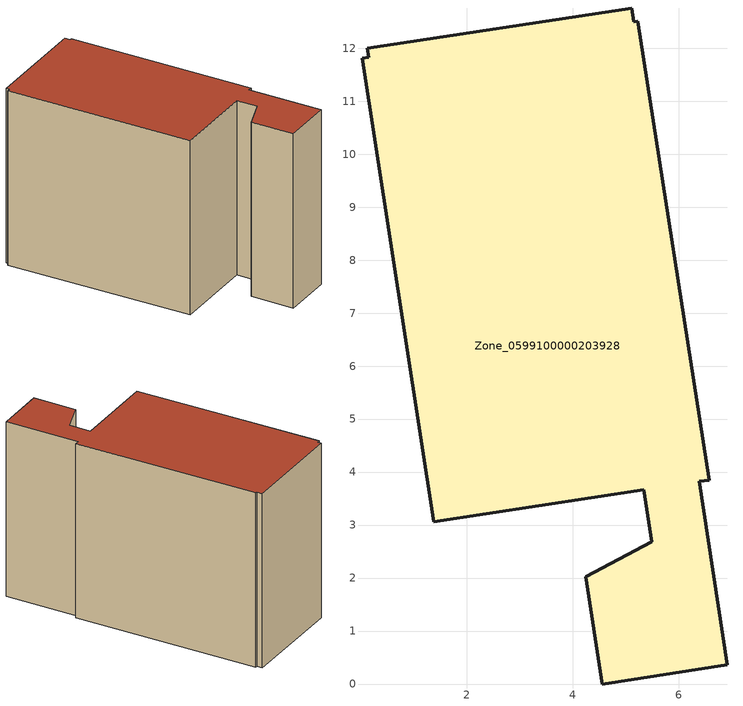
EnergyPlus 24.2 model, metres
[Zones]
Zone_0599100000203928
 floor ground (C_G): 6.39,3.83 6.92,0.36 4.56,0 4.25,2.02 5.49,2.68 5.34,3.67 1.38,3.06 0.03,11.81 0.15,11.83 0.12,12 5.11,12.76 5.15,12.5 5.23,12.51 6.58,3.85 z0
 wall outside (C_F): 1.38,3.06 5.34,3.67 5.49,2.68 4.25,2.02 4.56,0 6.92,0.36 6.39,3.83 6.58,3.85 5.23,12.51 5.15,12.5 5.11,12.76 0.12,12 0.15,11.83 0.03,11.81 1.38,3.06 z0:8.46
 roof outside (C_R): 6.92,0.36 6.39,3.83 6.58,3.85 5.23,12.51 5.15,12.5 5.11,12.76 0.12,12 0.15,11.83 0.03,11.81 1.38,3.06 5.34,3.67 5.49,2.68 4.25,2.02 4.56,0 z8.46
[BUILDING]
Pand.0599100000203928: North Axis=0; Terrain=City; Loads Convergence Tolerance Value=0.04; Temperature Convergence Tolerance Value=0.4; Solar Distribution=FullExterior; Maximum Number of Warmup Days=25; Minimum Number of Warmup Days=1
[Site:Location]
Rotterdam.The.Hague.AP_ZH_NLD Design_Conditions: Latitude=51.96; Longitude=4.45; Time Zone=1; Elevation=-4.5
[SITE:GROUNDTEMPERATURE:BUILDINGSURFACE]
18, 18, 18, 18, 18, 18, 18, 18, 18, 18, 18, 18
[MATERIAL] Thermal Absorptance=0.9; Solar Absorptance=0.7; Visible Absorptance=0.7
Name | Roughness | Thickness | Conductivity | Density | Specific Heat
G.TC.1975-1991 | MediumSmooth | 0.15 | 0.288461 | 540 | 1210
F.TC.1975-1991 | Rough | 0.3 | 0.230769 | 1920 | 840
R.TC.1975-1991 | MediumRough | 0.2 | 0.153846 | 1500 | 1000
[CONSTRUCTION]
C_G: G.TC.1975-1991
C_F: F.TC.1975-1991
C_R: R.TC.1975-1991
[ZONE]
Zone_0599100000203928: Type=1; Multiplier=1; Ceiling Height=Autocalculate; Volume=Autocalculate; Floor Area=autocalculate; Part of Total Floor Area=Yes
[ZONEINFILTRATION:DESIGNFLOWRATE]
Infil_Zone_0599100000203928: Zone or ZoneList or Space or SpaceList=Zone_0599100000203928; Schedule=AlwaysOn; Design Flow Rate Calculation Method=Flow/Area; Flow Rate per Floor Area=0.003; Constant Term Coefficient=1; Temperature Term Coefficient=0; Velocity Term Coefficient=0; Velocity Squared Term Coefficient=0
[HVACTEMPLATE:ZONE:IDEALLOADSAIRSYSTEM]
Zone_0599100000203928: Maximum Heating Supply Air Temperature=50; Minimum Cooling Supply Air Temperature=13; Maximum Heating Supply Air Humidity Ratio=0.0156; Minimum Cooling Supply Air Humidity Ratio=0.0077; Heating Limit=NoLimit; Cooling Limit=NoLimit; Dehumidification Control Type=ConstantSensibleHeatRatio; Cooling Sensible Heat Ratio=0.7; Dehumidification Setpoint=60; Humidification Control Type=None; Humidification Setpoint=30; Outdoor Air Method=None; Outdoor Air Flow Rate per Person=0.00944; Outdoor Air Flow Rate per Zone Floor Area=0; Outdoor Air Flow Rate per Zone=0; Demand Controlled Ventilation Type=None; Outdoor Air Economizer Type=NoEconomizer; Heat Recovery Type=None; Sensible Heat Recovery Effectiveness=0.7; Latent Heat Recovery Effectiveness=0.65
[ZONECONTROL:THERMOSTAT]
ThermostatControl_Zone_0599100000203928: Zone or ZoneList=Zone_0599100000203928; Control Type Schedule=DualSetpointControlType; Control 1=Thermostat_Zone_0599100000203928; Temperature Difference Between Cutout And Setpoint=0
[THERMOSTATSETPOINT:DUALSETPOINT]
Thermostat_Zone_0599100000203928: Heating Setpoint Temperature Schedule=HeatingSetpoint_Zone_0599100000203928; Cooling Setpoint Temperature Schedule=CoolingSetpoint_Zone_0599100000203928
[SCHEDULE:COMPACT]
HeatingSetpoint_Zone_0599100000203928: Through: 12/31, For: AllDays, Until: 24:00, 21
CoolingSetpoint_Zone_0599100000203928: Through: 12/31, For: AllDays, Until: 24:00, 24
DualSetpointControlType: Through: 12/31, For: AllDays, Until: 24:00, 4
AlwaysOn: Through: 12/31, For: AllDays, Until: 24:00, 1
